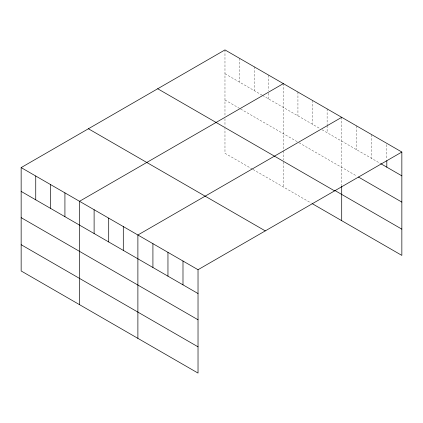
<?xml version="1.0" encoding="UTF-8"?>
<svg xmlns="http://www.w3.org/2000/svg" width="423" height="423" viewBox="0 0 423 423"><rect width="100%" height="100%" fill="white"/><g stroke="black" fill="none" stroke-linecap="round" stroke-linejoin="round"><path stroke-width="0.32" stroke-dasharray="2.12 1.59" d="M224.973 49.919L224.973 116.082M224.973 73.734L262.017 95.117M262.577 95.445L319.825 128.492M322.067 129.787L380.134 163.315M224.973 99.987L239.566 108.41M240.687 109.055L297.935 142.107M299.061 142.757L356.748 176.063M252.478 169.163L224.973 153.285L224.973 128.343M253.039 169.486L311.407 203.183M386.818 144.645L386.818 159.45M371.78 134.678L371.78 158.493M356.748 126.001L356.748 149.811M341.71 117.319L341.71 185.411M327.122 108.896L327.122 124.981M327.122 125.626L327.122 132.706M312.528 100.468L312.528 124.283M297.935 92.045L297.935 115.854M283.341 83.622L283.341 150.429M283.341 151.069L283.341 160.084M283.341 162.041L283.341 186.982M268.753 75.194L268.753 90.638M268.753 93.213L268.753 99.008M254.16 66.771L254.16 90.58M239.566 58.348L239.566 82.157M224.973 118.662L224.973 126.387"/><path stroke-width="0.63" d="M21.15 167.598L198.027 269.715L198.027 373.081L21.15 270.963L21.15 167.598L224.973 49.919L401.85 152.037L401.85 255.402L312.528 203.833M283.341 83.622L79.519 201.295L79.519 304.66M341.71 117.319L137.887 234.998L137.887 338.358M198.027 269.715L401.85 152.037M380.689 163.632L401.85 175.852M358.418 177.026L401.85 202.104M334.979 190.54L401.85 229.15M157.71 88.756L334.588 190.873M88.412 128.766L265.29 230.884M21.15 191.408L198.027 293.53M21.15 217.66L198.027 319.777M21.15 244.711L198.027 346.828M386.818 160.735L386.818 167.17M341.71 186.057L341.71 220.679M182.99 261.039L182.99 284.848M167.957 252.357L167.957 276.166M152.92 243.674L152.92 267.489M123.294 226.569L123.294 250.384M108.706 218.146L108.706 241.956M94.112 209.723L94.112 233.533M64.925 192.872L64.925 216.682M50.337 184.449L50.337 208.259M35.743 176.021L35.743 199.836"/></g></svg>
